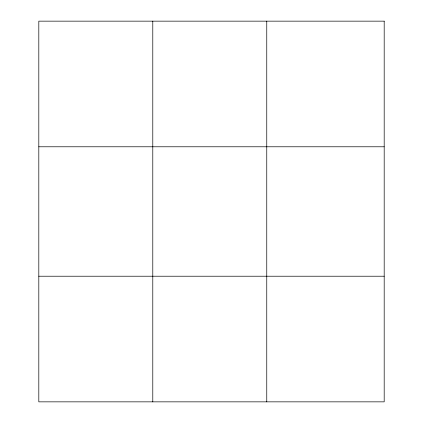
<?xml version="1.0" encoding="UTF-8"?>
<svg xmlns="http://www.w3.org/2000/svg" width="423" height="423" viewBox="0 0 423 423"><rect width="100%" height="100%" fill="white"/><g stroke="black" fill="none" stroke-linecap="round" stroke-linejoin="round"><path stroke-width="0.63" d="M152.788 21.15L152.788 401.85M266.76 21.15L266.76 401.85M38.81 146.781L384.19 146.781M38.81 276.219L384.19 276.219M384.19 21.15L384.19 401.85L38.81 401.85L38.81 21.15L384.19 21.15"/></g></svg>
